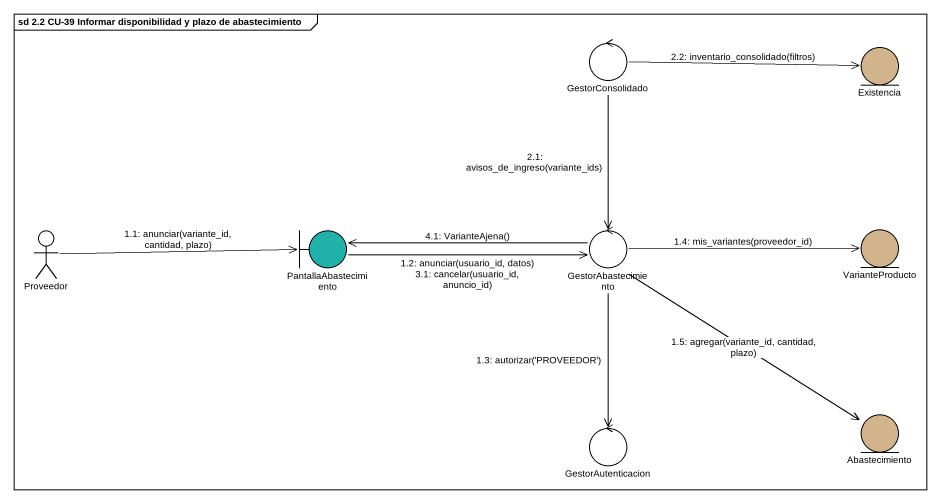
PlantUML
@startuml
mainframe sd 2.2 CU-39 Informar disponibilidad y plazo de abastecimiento
control GestorConsolidado
entity Existencia #D2B48C
actor Proveedor
boundary PantallaAbastecimiento #20B2AA
control GestorAbastecimiento
entity VarianteProducto #D2B48C
control GestorAutenticacion
entity Abastecimiento #D2B48C
Proveedor -right-> PantallaAbastecimiento : 1.1: anunciar(variante_id, cantidad, plazo)
PantallaAbastecimiento -right-> GestorAbastecimiento : 1.2: anunciar(usuario_id, datos)\n3.1: cancelar(usuario_id, anuncio_id)
GestorAbastecimiento --> GestorAutenticacion : 1.3: autorizar('PROVEEDOR')
GestorAbastecimiento -right-> VarianteProducto : 1.4: mis_variantes(proveedor_id)
GestorAbastecimiento --> Abastecimiento : 1.5: agregar(variante_id, cantidad, plazo)
GestorConsolidado --> GestorAbastecimiento : 2.1: avisos_de_ingreso(variante_ids)
GestorConsolidado -right-> Existencia : 2.2: inventario_consolidado(filtros)
GestorAbastecimiento -left-> PantallaAbastecimiento : 4.1: VarianteAjena()
@enduml
